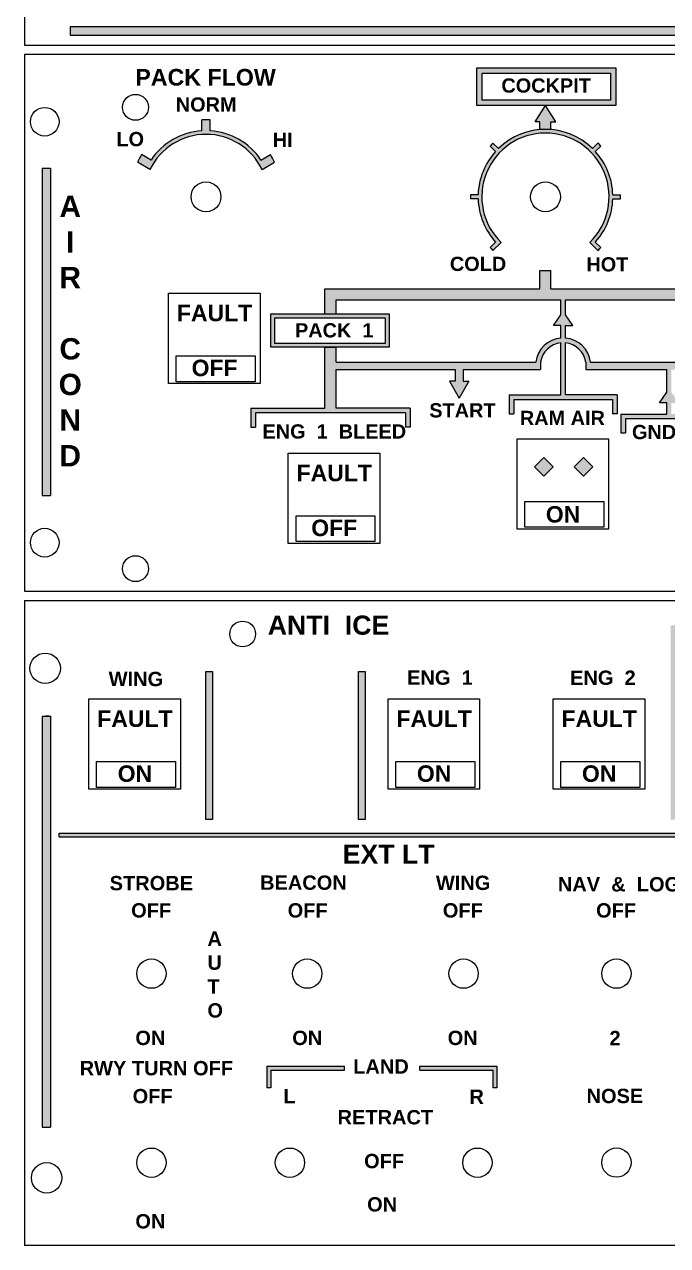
# Model space of a CAD drawing. Header units: millimetres. Extents: x -710 to 7903, y -55 to 3601.
# Drawn here: x 2364 to 2500.8, y 1351.8 to 1611.2 of the extents above; entities that cross this region are included whole.
import ezdxf

# ---------------------------------------------------------------- set-up
doc = ezdxf.new("R2010")
doc.units = ezdxf.units.MM
doc.styles.get("Standard").update_dxf_attribs({"font": 'sanss___.ttf'})

msp = doc.modelspace()

# ---------------------------------------------------------------- hatches: boundary and pattern name
for color, points in [(1, [(2678.401968460181, 1608.994911008851), (2678.40196846018, 1610.707891106145), (2373.794001208791, 1610.707891106145), (2373.794001208793, 1608.994911008851)]), (3, [(2474.848823712858, 1594.015791909177), (2474.840815417625, 1594.015791909177), (2472.619168567975, 1590.54644899995), (2473.676183168353, 1590.54644899995), (2473.676183168353, 1588.90327607696, -0.0408543410998294), (2476.013455962129, 1588.903276076959), (2476.013455962128, 1590.546448999949), (2477.070470562506, 1590.54644899995)])]:
    msp.add_hatch(color=color).paths.add_polyline_path(points)
h = msp.add_hatch(color=1)
h.paths.add_polyline_path([(2460.276070907271, 1602.057614125088), (2489.821527617372, 1602.057614125088), (2489.821527617372, 1594.015791909177), (2460.276070907271, 1594.015791909177)])
h.paths.add_polyline_path([(2461.414753358652, 1600.918931673707), (2488.682845165991, 1600.918931673707), (2488.682845165991, 1595.154474360558), (2461.414753358652, 1595.154474360558)], flags=16)
edge = h.paths.add_edge_path()
edge.add_arc((2402.650732273096, 1574.624672859648), 16.35682266558794, 146.7839693837995, 153.2160306161991)
edge.add_line((2388.048801490224, 1581.995511694251), (2390.731561883326, 1580.446619259122))
edge.add_arc((2402.650732273096, 1574.624672859648), 13.26505494367493, 26.033303415580974, 153.9666965844172, ccw=False)
edge.add_line((2414.569902662865, 1580.446619259122), (2417.252663055968, 1581.995511694251))
edge.add_arc((2402.650732273096, 1574.624672859648), 16.35682266558794, 26.78396938380089, 33.21603061620046)
edge.add_line((2416.335031342499, 1583.584896444617), (2414.340166126591, 1582.433160475215))
edge.add_arc((2402.650732273096, 1574.624672859648), 14.05757243117356, 33.74273970749222, 86.25726029251281)
edge.add_line((2403.568363986564, 1588.652263340416), (2403.568363986564, 1590.95573527922))
edge.add_arc((2402.650732273096, 1574.624672859649), 16.35682266558794, 86.78396938380338, 93.21603061620293)
edge.add_line((2401.733100559626, 1590.95573527922), (2401.733100559626, 1588.652263340416))
edge.add_arc((2402.650732273096, 1574.624672859648), 14.05757243117356, 93.7427397074947, 146.2572602925078)
edge.add_line((2390.961298419601, 1582.433160475215), (2388.966433203693, 1583.584896444617))
h = msp.add_hatch(color=1)
h.paths.add_polyline_path([(2587.447067015283, 1564.914394578548), (2589.191364429568, 1563.229946145649, 0.01366994145240683), (2589.797381543831, 1563.857495238143), (2588.62345342735, 1564.991144442659, 0.1786244482589724), (2592.339416143695, 1574.188474909668), (2593.971368269696, 1574.188474909668, 0.01366994145241809), (2593.971368269696, 1575.060870809629), (2592.339416143694, 1575.060870809629, 0.1786244482589817), (2588.62345342735, 1584.258201276639), (2589.79738154383, 1585.391850481154, 0.01366994145242201), (2589.191364429566, 1586.019399573648), (2588.017436313087, 1584.885750369133, 0.4066194555028602), (2568.02198590957, 1584.885750369133), (2566.84805779309, 1586.019399573648, 0.01366994145242967), (2566.242040678827, 1585.391850481153), (2567.415968795308, 1584.258201276639, 0.1786244482589866), (2563.700006078962, 1575.060870809629), (2562.068053952961, 1575.060870809629, 0.0136699414524182), (2562.068053952961, 1574.188474909668), (2563.700006078962, 1574.188474909668, 0.1786244482589722), (2567.415968795307, 1564.991144442659), (2566.242040678826, 1563.857495238144, 0.0136699414524172), (2566.848057793089, 1563.229946145649), (2568.592355207374, 1564.914394578549, -2.46560203281836)])
h.paths.add_polyline_path([(2490.796476723608, 1575.060870809629), (2489.164524597607, 1575.060870809629, 0.1786244482589882), (2485.448561881262, 1584.258201276639), (2486.622489997741, 1585.391850481153, 0.01366994145241979), (2486.016472883479, 1586.019399573648), (2484.842544767, 1584.885750369133, 0.4066194555028602), (2464.847094363482, 1584.885750369133), (2463.673166247003, 1586.019399573647, 0.01366994145242233), (2463.06714913274, 1585.391850481152), (2464.241077249219, 1584.258201276639, 0.1786244482589881), (2460.525114532875, 1575.060870809629), (2458.893162406874, 1575.060870809629, 0.0136699414524182), (2458.893162406874, 1574.188474909668), (2460.525114532875, 1574.188474909668, 0.1786244482589722), (2464.241077249219, 1564.991144442659), (2463.067149132739, 1563.857495238144, 0.0136699414524073), (2463.673166247001, 1563.22994614565), (2465.417463661286, 1564.914394578549, -2.46560203281836), (2484.272175469196, 1564.914394578549), (2486.01647288348, 1563.22994614565, 0.01366994145241161), (2486.622489997743, 1563.857495238143), (2485.448561881262, 1564.991144442659, 0.1786244482589789), (2489.164524597608, 1574.188474909668), (2490.796476723608, 1574.188474909668, 0.01366994145241809)])
h.paths.add_polyline_path([(2576.39692933003, 1522.937562565607), (2576.39692933003, 1525.241034504411, 0.02807253241005069), (2574.561665903091, 1525.241034504411), (2574.561665903091, 1522.937562565607, 0.2332341007455402), (2563.789863763066, 1516.718459700406), (2561.794998547158, 1517.870195669807, 0.02807253241006165), (2560.877366833688, 1516.280810919442), (2563.560127226791, 1514.731918484313, -0.6244653193807282), (2587.39846800633, 1514.731918484312), (2590.081228399434, 1516.280810919442, 0.02807253241006167), (2589.163596685964, 1517.870195669807), (2587.168731470056, 1516.718459700406, 0.2332341007455371)])
h.paths.add_polyline_path([(2502.675420456557, 1483.556807130338), (2501.45538620696, 1483.556807130338), (2501.45538620696, 1442.283860294841), (2502.675420456557, 1442.283860294841)])
h.paths.add_polyline_path([(2551.145809807273, 1483.551630718095), (2549.925775557675, 1483.551630718094), (2549.925775557675, 1442.278683882597), (2551.145809807273, 1442.278683882597)])
h.paths.add_polyline_path([(2436.516813465238, 1473.730906119807), (2435.11715297752, 1473.730906119807), (2435.11715297752, 1442.302795323063), (2436.516813465238, 1442.302795323063)])
h.paths.add_polyline_path([(2404.043578763004, 1473.730906119807), (2402.643918275286, 1473.730906119806), (2402.643918275286, 1442.302795323063), (2404.043578763003, 1442.302795323063)])
h.paths.add_polyline_path([(2441.59499653982, 1549.730447976344), (2416.440827674206, 1549.730447976344), (2416.440827674206, 1542.663571479816), (2441.59499653982, 1542.663571479816)])
h.paths.add_polyline_path([(2440.77824089612, 1548.913692332644), (2440.77824089612, 1543.480327123517), (2417.257583317907, 1543.480327123517), (2417.257583317906, 1548.913692332644)], flags=16)
h.paths.add_polyline_path([(2636.254268334823, 1549.730447976344), (2611.100099469208, 1549.730447976344), (2611.100099469208, 1542.663571479817), (2636.254268334823, 1542.663571479817)])
h.paths.add_polyline_path([(2635.437512691122, 1548.913692332643), (2635.437512691122, 1543.480327123517), (2611.916855112909, 1543.480327123517), (2611.916855112908, 1548.913692332644)], flags=16)
h = msp.add_hatch(color=1)
h.paths.add_polyline_path([(2369.58909356406, 1464.292824059299), (2367.824921765562, 1464.292824059299), (2367.824921765562, 1376.942141597019), (2369.589093564059, 1376.942141597019)])
h.paths.add_polyline_path([(2369.589093564061, 1580.708006603659), (2367.824921765562, 1580.708006603659), (2367.824921765562, 1511.149291739664), (2369.589093564061, 1511.149291739664)])
h.paths.add_polyline_path([(2513.372656792613, 1435.060440174335), (2512.533180443611, 1435.060440174336), (2512.533180443613, 1356.112615557831), (2513.372656792614, 1356.112615557831)])
h.paths.add_polyline_path([(2540.08833923358, 1435.060440174336), (2539.248862884578, 1435.060440174335), (2539.248862884578, 1356.112615557831), (2540.088339233579, 1356.112615557831)])
h.paths.add_polyline_path([(2568.699609434773, 1409.209253307246), (2568.247452413966, 1409.466755226063), (2566.318401801163, 1405.505224563911), (2570.473582557832, 1408.198981516481), (2569.891579103889, 1408.530430546911, 2.103042146322652), (2549.002142110319, 1405.6875957267), (2549.939142992586, 1406.688456178508, -2.107635691648604)])
h.paths.add_polyline_path([(2681.112915392296, 1397.123511623143), (2542.07803044582, 1397.123511623142), (2542.07803044582, 1396.284035274141), (2681.112915392295, 1396.284035274141)])
h.paths.add_polyline_path([(2605.665134064003, 1386.292454553865), (2604.825657715, 1386.292454553865), (2604.825657715, 1356.112615557813), (2605.665134064003, 1356.112615557813)])
h.paths.add_polyline_path([(2685.232837538528, 1464.292824059298), (2683.468665740028, 1464.292824059298), (2683.468665740028, 1376.942141597019), (2685.232837538529, 1376.942141597019)])
h.paths.add_polyline_path([(2681.212306245927, 1439.425037947117), (2371.409213431267, 1439.425037947117), (2371.409213431267, 1438.600433456016), (2681.212306245925, 1438.600433456016)])
h = msp.add_hatch(color=3)
edge = h.paths.add_edge_path(flags=16)
edge.add_arc((2576.010426421715, 1538.742111461336), 4.823919404394449, 0, 360)
edge = h.paths.add_edge_path()
edge.add_line((2608.094759956452, 1528.698509332845), (2608.094759956452, 1525.685665778677))
edge.add_line((2608.094759956452, 1525.685665778677), (2607.085689186439, 1525.685665778677))
edge.add_line((2607.085689186439, 1525.685665778677), (2607.085689186439, 1529.707580102859))
edge.add_line((2607.085689186439, 1529.707580102859), (2622.846295461872, 1529.707580102859))
edge.add_line((2622.846295461872, 1529.707580102859), (2622.846295461873, 1537.926619811778))
edge.add_line((2622.846295461873, 1537.926619811778), (2596.783087663812, 1537.926619811778))
edge.add_line((2596.783087663812, 1537.926619811778), (2596.783087663812, 1535.437865701187))
edge.add_line((2596.783087663812, 1535.437865701187), (2597.999052118853, 1535.437865701187))
edge.add_line((2597.999052118853, 1535.437865701187), (2595.951031656035, 1531.832535320901))
edge.add_line((2595.951031656035, 1531.832535320901), (2593.903011193218, 1535.437865701187))
edge.add_line((2593.903011193218, 1535.437865701187), (2595.11897564826, 1535.437865701187))
edge.add_line((2595.11897564826, 1535.437865701187), (2595.11897564826, 1537.926619811778))
edge.add_line((2595.11897564826, 1537.926619811778), (2581.7861296468, 1537.926619811778))
edge.add_arc((2576.010426421715, 1538.742111461336), 5.832990174408516, 188.0366663458437, 351.9633336541563, ccw=False)
edge.add_line((2570.234723196631, 1537.926619811778), (2527.446740434033, 1537.926619811778))
edge.add_line((2527.446740434033, 1537.926619811778), (2527.446740434032, 1533.104893618471))
edge.add_line((2527.446740434032, 1533.10489361847), (2529.004443540691, 1530.838892628002))
edge.add_line((2529.004443540691, 1530.838892628002), (2527.446740434033, 1530.838892628002))
edge.add_line((2527.446740434032, 1530.838892628002), (2527.446740434032, 1528.467398853434))
edge.add_line((2527.446740434032, 1528.467398853434), (2540.991944361415, 1528.467398853435))
edge.add_line((2540.991944361415, 1528.467398853435), (2540.991944361415, 1524.445484529253))
edge.add_line((2540.991944361415, 1524.445484529253), (2539.982873591401, 1524.445484529253))
edge.add_line((2539.982873591401, 1524.445484529253), (2539.982873591401, 1527.458328083421))
edge.add_line((2539.982873591402, 1527.458328083421), (2513.96734999089, 1527.458328083421))
edge.add_line((2513.96734999089, 1527.458328083421), (2513.96734999089, 1524.445484529253))
edge.add_line((2513.96734999089, 1524.445484529253), (2512.958279220877, 1524.445484529253))
edge.add_line((2512.958279220877, 1524.445484529253), (2512.958279220877, 1528.467398853435))
edge.add_line((2512.958279220877, 1528.467398853435), (2526.50348314826, 1528.467398853434))
edge.add_line((2526.503483148261, 1528.467398853435), (2526.50348314826, 1530.838892628002))
edge.add_line((2526.503483148259, 1530.838892628002), (2524.9457800416, 1530.838892628002))
edge.add_line((2524.9457800416, 1530.838892628002), (2526.503483148259, 1533.10489361847))
edge.add_line((2526.50348314826, 1533.10489361847), (2526.503483148258, 1537.926619811778))
edge.add_line((2526.503483148259, 1537.926619811778), (2501.621197513958, 1537.926619811778))
edge.add_line((2501.621197513958, 1537.926619811778), (2501.621197513957, 1533.104893618471))
edge.add_line((2501.621197513957, 1533.10489361847), (2503.178900620615, 1530.838892628002))
edge.add_line((2503.178900620615, 1530.838892628002), (2501.621197513958, 1530.838892628002))
edge.add_line((2501.621197513957, 1530.838892628002), (2501.621197513957, 1528.467398853434))
edge.add_line((2501.621197513957, 1528.467398853434), (2511.44266959826, 1528.467398853435))
edge.add_line((2511.44266959826, 1528.467398853435), (2511.44266959826, 1524.445484529253))
edge.add_line((2511.44266959826, 1524.445484529253), (2510.433598828246, 1524.445484529253))
edge.add_line((2510.433598828246, 1524.445484529253), (2510.433598828246, 1527.458328083421))
edge.add_line((2510.433598828246, 1527.458328083421), (2491.865538913894, 1527.458328083421))
edge.add_line((2491.865538913894, 1527.458328083421), (2491.865538913894, 1524.445484529253))
edge.add_line((2491.865538913894, 1524.445484529253), (2490.85646814388, 1524.445484529253))
edge.add_line((2490.85646814388, 1524.445484529253), (2490.85646814388, 1528.467398853435))
edge.add_line((2490.85646814388, 1528.467398853435), (2500.677940228184, 1528.467398853434))
edge.add_line((2500.677940228184, 1528.467398853435), (2500.677940228184, 1530.838892628002))
edge.add_line((2500.677940228183, 1530.838892628002), (2499.120237121525, 1530.838892628002))
edge.add_line((2499.120237121525, 1530.838892628002), (2500.677940228183, 1533.10489361847))
edge.add_line((2500.677940228184, 1533.10489361847), (2500.677940228183, 1537.926619811778))
edge.add_line((2500.677940228184, 1537.926619811778), (2483.43545168225, 1537.926619811778))
edge.add_line((2483.43545168225, 1537.926619811778), (2483.43545168225, 1539.467259556047))
edge.add_arc((2478.611743779545, 1538.742111461336), 4.877909151458095, 8.549257257001736, 84.45159592571183)
edge.add_line((2479.083372422431, 1543.597166982448), (2479.083372422432, 1532.561427649007))
edge.add_line((2479.083372422431, 1532.561427649007), (2490.128012777754, 1532.561427649007))
edge.add_line((2490.128012777754, 1532.561427649007), (2490.128012777754, 1528.539513324825))
edge.add_line((2490.128012777754, 1528.539513324825), (2489.11894200774, 1528.539513324826))
edge.add_line((2489.11894200774, 1528.539513324825), (2489.11894200774, 1531.552356878993))
edge.add_line((2489.11894200774, 1531.552356878994), (2468.104545551349, 1531.552356878993))
edge.add_line((2468.104545551349, 1531.552356878993), (2468.104545551349, 1528.539513324825))
edge.add_line((2468.104545551349, 1528.539513324826), (2467.095474781335, 1528.539513324825))
edge.add_line((2467.095474781335, 1528.539513324825), (2467.095474781335, 1532.561427649007))
edge.add_line((2467.095474781335, 1532.561427649007), (2478.140115136658, 1532.561427649007))
edge.add_line((2478.140115136657, 1532.561427649007), (2478.140115136657, 1543.597166982448))
edge.add_arc((2478.611743779545, 1538.742111461336), 4.877909151458095, 95.54840407429919, 171.4507427429983)
edge.add_line((2473.78803587684, 1539.467259556047), (2473.78803587684, 1537.926619811778))
edge.add_line((2473.78803587684, 1537.926619811777), (2457.317256117544, 1537.926619811778))
edge.add_line((2457.317256117544, 1537.926619811778), (2457.317256117544, 1535.437865701188))
edge.add_line((2457.317256117544, 1535.437865701188), (2458.533220572585, 1535.437865701188))
edge.add_line((2458.533220572585, 1535.437865701188), (2456.485200109768, 1531.832535320901))
edge.add_line((2456.485200109768, 1531.832535320901), (2454.43717964695, 1535.437865701188))
edge.add_line((2454.43717964695, 1535.437865701188), (2455.653144101992, 1535.437865701188))
edge.add_line((2455.653144101992, 1535.437865701188), (2455.653144101992, 1537.926619811778))
edge.add_line((2455.653144101992, 1537.926619811778), (2430.318882333851, 1537.926619811778))
edge.add_line((2430.318882333851, 1537.926619811778), (2430.318882333851, 1529.699198024276))
edge.add_line((2430.318882333852, 1529.699198024276), (2446.079488609285, 1529.699198024276))
edge.add_line((2446.079488609285, 1529.699198024276), (2446.079488609285, 1525.677283700094))
edge.add_line((2446.079488609285, 1525.677283700094), (2445.070417839272, 1525.677283700094))
edge.add_line((2445.070417839272, 1525.677283700094), (2445.070417839272, 1528.690127254262))
edge.add_line((2445.070417839272, 1528.690127254262), (2413.198632186531, 1528.690127254262))
edge.add_line((2413.198632186531, 1528.690127254262), (2413.198632186531, 1525.677283700094))
edge.add_line((2413.198632186531, 1525.677283700094), (2412.189561416517, 1525.677283700094))
edge.add_line((2412.189561416517, 1525.677283700094), (2412.189561416517, 1529.699198024276))
edge.add_line((2412.189561416517, 1529.699198024276), (2427.95016769195, 1529.699198024276))
edge.add_line((2427.95016769195, 1529.699198024276), (2427.95016769195, 1542.656228829856))
edge.add_line((2427.95016769195, 1542.656228829856), (2430.318882333851, 1542.656228829856))
edge.add_line((2430.318882333851, 1542.656228829856), (2430.318882333851, 1539.467259556047))
edge.add_line((2430.318882333851, 1539.467259556047), (2472.769595815264, 1539.467259556047))
edge.add_arc((2478.611743779545, 1538.742111461336), 5.886979921472236, 94.59511002617182, 172.9244337767171, ccw=False)
edge.add_line((2478.140115136657, 1544.610168978012), (2478.140115136658, 1547.245649758545))
edge.add_line((2478.140115136657, 1547.245649758545), (2476.582412029999, 1547.245649758545))
edge.add_line((2476.582412029999, 1547.245649758545), (2478.140115136657, 1549.511650749012))
edge.add_line((2478.140115136658, 1549.511650749013), (2478.140115136657, 1552.710979461373))
edge.add_line((2478.140115136657, 1552.710979461373), (2430.318882333851, 1552.710979461373))
edge.add_line((2430.318882333851, 1552.710979461373), (2430.318882333851, 1549.770562399357))
edge.add_line((2430.318882333852, 1549.770562399357), (2427.95016769195, 1549.770562399358))
edge.add_line((2427.95016769195, 1549.770562399357), (2427.95016769195, 1555.079694103276))
edge.add_line((2427.950167691949, 1555.079694103276), (2473.676183168353, 1555.079694103275))
edge.add_line((2473.676183168353, 1555.079694103275), (2473.676183168353, 1558.976726179915))
edge.add_line((2473.676183168353, 1558.976726179915), (2476.013455962146, 1558.976726179916))
edge.add_line((2476.013455962146, 1558.976726179916), (2476.013455962147, 1555.079694103275))
edge.add_line((2476.013455962148, 1555.079694103276), (2525.286816224076, 1555.079694103276))
edge.add_line((2525.286816224076, 1555.079694103275), (2525.286816224076, 1558.976726179915))
edge.add_line((2525.286816224076, 1558.976726179915), (2527.624089017868, 1558.976726179916))
edge.add_line((2527.624089017868, 1558.976726179916), (2527.62408901787, 1555.079694103275))
edge.add_line((2527.624089017871, 1555.079694103276), (2576.851074714441, 1555.079694103276))
edge.add_line((2576.851074714441, 1555.079694103276), (2576.851074714441, 1558.976726179915))
edge.add_line((2576.851074714441, 1558.976726179915), (2579.188347508233, 1558.976726179916))
edge.add_line((2579.188347508233, 1558.976726179916), (2579.188347508233, 1555.079694103276))
edge.add_line((2579.188347508233, 1555.079694103276), (2625.215010103773, 1555.079694103275))
edge.add_line((2625.215010103773, 1555.079694103275), (2625.215010103773, 1549.762769304979))
edge.add_line((2625.215010103773, 1549.762769304979), (2622.846295461871, 1549.762769304979))
edge.add_line((2622.846295461872, 1549.762769304978), (2622.846295461872, 1552.710979461373))
edge.add_line((2622.846295461872, 1552.710979461373), (2479.083372422431, 1552.710979461373))
edge.add_line((2479.083372422432, 1552.710979461373), (2479.083372422431, 1549.511650749013))
edge.add_line((2479.083372422431, 1549.511650749012), (2480.64107552909, 1547.245649758545))
edge.add_line((2480.64107552909, 1547.245649758545), (2479.083372422432, 1547.245649758545))
edge.add_line((2479.083372422431, 1547.245649758545), (2479.083372422431, 1544.610168978012))
edge.add_arc((2478.611743779545, 1538.742111461336), 5.886979921472236, 7.0755662232829195, 85.40488997381931, ccw=False)
edge.add_line((2484.453891743826, 1539.467259556047), (2570.222686395117, 1539.467259556047))
edge.add_arc((2576.010426421715, 1538.742111461336), 5.832990174408516, 7.141396836886599, 172.8586031631134, ccw=False)
edge.add_line((2581.798166448313, 1539.467259556047), (2622.846295461872, 1539.467259556047))
edge.add_line((2622.846295461872, 1539.467259556047), (2622.84629546187, 1542.648789967039))
edge.add_line((2622.846295461871, 1542.64878996704), (2625.215010103773, 1542.64878996704))
edge.add_line((2625.215010103773, 1542.64878996704), (2625.215010103773, 1529.707580102859))
edge.add_line((2625.215010103772, 1529.707580102859), (2640.975616379205, 1529.707580102859))
edge.add_line((2640.975616379205, 1529.707580102859), (2640.975616379205, 1525.685665778677))
edge.add_line((2640.975616379205, 1525.685665778677), (2639.966545609192, 1525.685665778677))
edge.add_line((2639.966545609192, 1525.685665778677), (2639.966545609192, 1528.698509332845))
edge.add_line((2639.966545609193, 1528.698509332845), (2608.094759956452, 1528.698509332845))
edge = h.paths.add_edge_path(flags=17)
edge.add_line((2478.140115136657, 1538.742111461336), (2478.140115136657, 1543.597166982448))
h = msp.add_hatch(color=3)
edge = h.paths.add_edge_path(flags=16)
edge.add_arc((2576.010426421715, 1538.742111461336), 4.823919404394449, 0, 360)
edge = h.paths.add_edge_path()
edge.add_line((2427.95016769195, 1542.656228829856), (2430.318882333851, 1542.656228829856))
edge.add_line((2430.318882333851, 1542.656228829856), (2430.318882333851, 1539.467259556047))
edge.add_line((2430.318882333851, 1539.467259556047), (2472.769595815264, 1539.467259556047))
edge.add_arc((2478.611743779545, 1538.742111461336), 5.886979921472236, 94.59511002617182, 172.9244337767171, ccw=False)
edge.add_line((2478.140115136657, 1544.610168978012), (2478.140115136658, 1547.245649758545))
edge.add_line((2478.140115136657, 1547.245649758545), (2476.582412029999, 1547.245649758545))
edge.add_line((2476.582412029999, 1547.245649758545), (2478.140115136657, 1549.511650749012))
edge.add_line((2478.140115136658, 1549.511650749013), (2478.140115136657, 1552.710979461373))
edge.add_line((2478.140115136657, 1552.710979461373), (2430.318882333851, 1552.710979461373))
edge.add_line((2430.318882333851, 1552.710979461373), (2430.318882333851, 1549.770562399357))
edge.add_line((2430.318882333852, 1549.770562399357), (2427.95016769195, 1549.770562399358))
edge.add_line((2427.95016769195, 1549.770562399357), (2427.95016769195, 1555.079694103276))
edge.add_line((2427.950167691949, 1555.079694103276), (2473.676183168353, 1555.079694103275))
edge.add_line((2473.676183168353, 1555.079694103275), (2473.676183168353, 1558.976726179915))
edge.add_line((2473.676183168353, 1558.976726179915), (2476.013455962146, 1558.976726179916))
edge.add_line((2476.013455962146, 1558.976726179916), (2476.013455962147, 1555.079694103275))
edge.add_line((2476.013455962148, 1555.079694103276), (2525.286816224076, 1555.079694103276))
edge.add_line((2525.286816224076, 1555.079694103275), (2525.286816224076, 1558.976726179915))
edge.add_line((2525.286816224076, 1558.976726179915), (2527.624089017868, 1558.976726179916))
edge.add_line((2527.624089017868, 1558.976726179916), (2527.62408901787, 1555.079694103275))
edge.add_line((2527.624089017871, 1555.079694103276), (2576.851074714441, 1555.079694103276))
edge.add_line((2576.851074714441, 1555.079694103276), (2576.851074714441, 1558.976726179915))
edge.add_line((2576.851074714441, 1558.976726179915), (2579.188347508233, 1558.976726179916))
edge.add_line((2579.188347508233, 1558.976726179916), (2579.188347508233, 1555.079694103276))
edge.add_line((2579.188347508233, 1555.079694103276), (2625.215010103773, 1555.079694103275))
edge.add_line((2625.215010103773, 1555.079694103275), (2625.215010103773, 1549.762769304979))
edge.add_line((2625.215010103773, 1549.762769304979), (2622.846295461871, 1549.762769304979))
edge.add_line((2622.846295461872, 1549.762769304978), (2622.846295461872, 1552.710979461373))
edge.add_line((2622.846295461872, 1552.710979461373), (2479.083372422431, 1552.710979461373))
edge.add_line((2479.083372422432, 1552.710979461373), (2479.083372422431, 1549.511650749013))
edge.add_line((2479.083372422431, 1549.511650749012), (2480.64107552909, 1547.245649758545))
edge.add_line((2480.64107552909, 1547.245649758545), (2479.083372422432, 1547.245649758545))
edge.add_line((2479.083372422431, 1547.245649758545), (2479.083372422431, 1544.610168978012))
edge.add_arc((2478.611743779545, 1538.742111461336), 5.886979921472236, 7.0755662232829195, 85.40488997381931, ccw=False)
edge.add_line((2484.453891743826, 1539.467259556047), (2570.222686395117, 1539.467259556047))
edge.add_arc((2576.010426421715, 1538.742111461336), 5.832990174408516, 7.141396836886599, 172.8586031631134, ccw=False)
edge.add_line((2581.798166448313, 1539.467259556047), (2622.846295461872, 1539.467259556047))
edge.add_line((2622.846295461872, 1539.467259556047), (2622.84629546187, 1542.648789967039))
edge.add_line((2622.846295461871, 1542.64878996704), (2625.215010103773, 1542.64878996704))
edge.add_line((2625.215010103773, 1542.64878996704), (2625.215010103773, 1529.707580102859))
edge.add_line((2625.215010103772, 1529.707580102859), (2640.975616379205, 1529.707580102859))
edge.add_line((2640.975616379205, 1529.707580102859), (2640.975616379205, 1525.685665778677))
edge.add_line((2640.975616379205, 1525.685665778677), (2639.966545609192, 1525.685665778677))
edge.add_line((2639.966545609192, 1525.685665778677), (2639.966545609192, 1528.698509332845))
edge.add_line((2639.966545609193, 1528.698509332845), (2608.094759956452, 1528.698509332845))
edge.add_line((2608.094759956452, 1528.698509332845), (2608.094759956452, 1525.685665778677))
edge.add_line((2608.094759956452, 1525.685665778677), (2607.085689186439, 1525.685665778677))
edge.add_line((2607.085689186439, 1525.685665778677), (2607.085689186439, 1529.707580102859))
edge.add_line((2607.085689186439, 1529.707580102859), (2622.846295461872, 1529.707580102859))
edge.add_line((2622.846295461872, 1529.707580102859), (2622.846295461873, 1537.926619811778))
edge.add_line((2622.846295461873, 1537.926619811778), (2596.783087663812, 1537.926619811778))
edge.add_line((2596.783087663812, 1537.926619811778), (2596.783087663812, 1535.437865701187))
edge.add_line((2596.783087663812, 1535.437865701187), (2597.999052118853, 1535.437865701187))
edge.add_line((2597.999052118853, 1535.437865701187), (2595.951031656035, 1531.832535320901))
edge.add_line((2595.951031656035, 1531.832535320901), (2593.903011193218, 1535.437865701187))
edge.add_line((2593.903011193218, 1535.437865701187), (2595.11897564826, 1535.437865701187))
edge.add_line((2595.11897564826, 1535.437865701187), (2595.11897564826, 1537.926619811778))
edge.add_line((2595.11897564826, 1537.926619811778), (2581.7861296468, 1537.926619811778))
edge.add_arc((2576.010426421715, 1538.742111461336), 5.832990174408516, 188.0366663458437, 351.9633336541563, ccw=False)
edge.add_line((2570.234723196631, 1537.926619811778), (2527.446740434033, 1537.926619811778))
edge.add_line((2527.446740434033, 1537.926619811778), (2527.446740434032, 1533.104893618471))
edge.add_line((2527.446740434032, 1533.10489361847), (2529.004443540691, 1530.838892628002))
edge.add_line((2529.004443540691, 1530.838892628002), (2527.446740434033, 1530.838892628002))
edge.add_line((2527.446740434032, 1530.838892628002), (2527.446740434032, 1528.467398853434))
edge.add_line((2527.446740434032, 1528.467398853434), (2540.991944361415, 1528.467398853435))
edge.add_line((2540.991944361415, 1528.467398853435), (2540.991944361415, 1524.445484529253))
edge.add_line((2540.991944361415, 1524.445484529253), (2539.982873591401, 1524.445484529253))
edge.add_line((2539.982873591401, 1524.445484529253), (2539.982873591401, 1527.458328083421))
edge.add_line((2539.982873591402, 1527.458328083421), (2513.96734999089, 1527.458328083421))
edge.add_line((2513.96734999089, 1527.458328083421), (2513.96734999089, 1524.445484529253))
edge.add_line((2513.96734999089, 1524.445484529253), (2512.958279220877, 1524.445484529253))
edge.add_line((2512.958279220877, 1524.445484529253), (2512.958279220877, 1528.467398853435))
edge.add_line((2512.958279220877, 1528.467398853435), (2526.50348314826, 1528.467398853434))
edge.add_line((2526.503483148261, 1528.467398853435), (2526.50348314826, 1530.838892628002))
edge.add_line((2526.503483148259, 1530.838892628002), (2524.9457800416, 1530.838892628002))
edge.add_line((2524.9457800416, 1530.838892628002), (2526.503483148259, 1533.10489361847))
edge.add_line((2526.50348314826, 1533.10489361847), (2526.503483148258, 1537.926619811778))
edge.add_line((2526.503483148259, 1537.926619811778), (2501.621197513958, 1537.926619811778))
edge.add_line((2501.621197513958, 1537.926619811778), (2501.621197513957, 1533.104893618471))
edge.add_line((2501.621197513957, 1533.10489361847), (2503.178900620615, 1530.838892628002))
edge.add_line((2503.178900620615, 1530.838892628002), (2501.621197513958, 1530.838892628002))
edge.add_line((2501.621197513957, 1530.838892628002), (2501.621197513957, 1528.467398853434))
edge.add_line((2501.621197513957, 1528.467398853434), (2511.44266959826, 1528.467398853435))
edge.add_line((2511.44266959826, 1528.467398853435), (2511.44266959826, 1524.445484529253))
edge.add_line((2511.44266959826, 1524.445484529253), (2510.433598828246, 1524.445484529253))
edge.add_line((2510.433598828246, 1524.445484529253), (2510.433598828246, 1527.458328083421))
edge.add_line((2510.433598828246, 1527.458328083421), (2491.865538913894, 1527.458328083421))
edge.add_line((2491.865538913894, 1527.458328083421), (2491.865538913894, 1524.445484529253))
edge.add_line((2491.865538913894, 1524.445484529253), (2490.85646814388, 1524.445484529253))
edge.add_line((2490.85646814388, 1524.445484529253), (2490.85646814388, 1528.467398853435))
edge.add_line((2490.85646814388, 1528.467398853435), (2500.677940228184, 1528.467398853434))
edge.add_line((2500.677940228184, 1528.467398853435), (2500.677940228184, 1530.838892628002))
edge.add_line((2500.677940228183, 1530.838892628002), (2499.120237121525, 1530.838892628002))
edge.add_line((2499.120237121525, 1530.838892628002), (2500.677940228183, 1533.10489361847))
edge.add_line((2500.677940228184, 1533.10489361847), (2500.677940228183, 1537.926619811778))
edge.add_line((2500.677940228184, 1537.926619811778), (2483.43545168225, 1537.926619811778))
edge.add_line((2483.43545168225, 1537.926619811778), (2483.43545168225, 1539.467259556047))
edge.add_arc((2478.611743779545, 1538.742111461336), 4.877909151458095, 8.549257257001736, 84.45159592571183)
edge.add_line((2479.083372422431, 1543.597166982448), (2479.083372422432, 1532.561427649007))
edge.add_line((2479.083372422431, 1532.561427649007), (2490.128012777754, 1532.561427649007))
edge.add_line((2490.128012777754, 1532.561427649007), (2490.128012777754, 1528.539513324825))
edge.add_line((2490.128012777754, 1528.539513324825), (2489.11894200774, 1528.539513324826))
edge.add_line((2489.11894200774, 1528.539513324825), (2489.11894200774, 1531.552356878993))
edge.add_line((2489.11894200774, 1531.552356878994), (2468.104545551349, 1531.552356878993))
edge.add_line((2468.104545551349, 1531.552356878993), (2468.104545551349, 1528.539513324825))
edge.add_line((2468.104545551349, 1528.539513324826), (2467.095474781335, 1528.539513324825))
edge.add_line((2467.095474781335, 1528.539513324825), (2467.095474781335, 1532.561427649007))
edge.add_line((2467.095474781335, 1532.561427649007), (2478.140115136658, 1532.561427649007))
edge.add_line((2478.140115136657, 1532.561427649007), (2478.140115136657, 1543.597166982448))
edge.add_arc((2478.611743779545, 1538.742111461336), 4.877909151458095, 95.54840407429919, 171.4507427429983)
edge.add_line((2473.78803587684, 1539.467259556047), (2473.78803587684, 1537.926619811778))
edge.add_line((2473.78803587684, 1537.926619811777), (2457.317256117544, 1537.926619811778))
edge.add_line((2457.317256117544, 1537.926619811778), (2457.317256117544, 1535.437865701188))
edge.add_line((2457.317256117544, 1535.437865701188), (2458.533220572585, 1535.437865701188))
edge.add_line((2458.533220572585, 1535.437865701188), (2456.485200109768, 1531.832535320901))
edge.add_line((2456.485200109768, 1531.832535320901), (2454.43717964695, 1535.437865701188))
edge.add_line((2454.43717964695, 1535.437865701188), (2455.653144101992, 1535.437865701188))
edge.add_line((2455.653144101992, 1535.437865701188), (2455.653144101992, 1537.926619811778))
edge.add_line((2455.653144101992, 1537.926619811778), (2430.318882333851, 1537.926619811778))
edge.add_line((2430.318882333851, 1537.926619811778), (2430.318882333851, 1529.699198024276))
edge.add_line((2430.318882333852, 1529.699198024276), (2446.079488609285, 1529.699198024276))
edge.add_line((2446.079488609285, 1529.699198024276), (2446.079488609285, 1525.677283700094))
edge.add_line((2446.079488609285, 1525.677283700094), (2445.070417839272, 1525.677283700094))
edge.add_line((2445.070417839272, 1525.677283700094), (2445.070417839272, 1528.690127254262))
edge.add_line((2445.070417839272, 1528.690127254262), (2413.198632186531, 1528.690127254262))
edge.add_line((2413.198632186531, 1528.690127254262), (2413.198632186531, 1525.677283700094))
edge.add_line((2413.198632186531, 1525.677283700094), (2412.189561416517, 1525.677283700094))
edge.add_line((2412.189561416517, 1525.677283700094), (2412.189561416517, 1529.699198024276))
edge.add_line((2412.189561416517, 1529.699198024276), (2427.95016769195, 1529.699198024276))
edge.add_line((2427.95016769195, 1529.699198024276), (2427.95016769195, 1542.656228829856))
edge = h.paths.add_edge_path(flags=17)
edge.add_line((2478.140115136657, 1538.742111461336), (2478.140115136657, 1543.597166982448))
h = msp.add_hatch(color=1)
h.paths.add_polyline_path([(2474.476890050138, 1519.24809542265), (2472.481529439316, 1517.252734811828), (2474.476890050136, 1515.257374201007), (2476.472250660957, 1517.252734811829)])
h.paths.add_polyline_path([(2482.957261759931, 1515.257374201007), (2484.952622370752, 1517.252734811828), (2482.957261759931, 1519.24809542265), (2480.96190114911, 1517.252734811828)])
h = msp.add_hatch(color=1)
h.paths.add_polyline_path([(2432.090832059952, 1389.876386577603), (2415.580336836523, 1389.876386577603), (2415.580336836524, 1385.287480490491), (2416.419813185526, 1385.287480490491), (2416.419813185525, 1389.036910228602), (2432.090832059952, 1389.036910228602)])
h.paths.add_polyline_path([(2464.517105735983, 1389.876386577603), (2448.113636181365, 1389.876386577603), (2448.113636181365, 1389.036910228602), (2463.677629386981, 1389.036910228602), (2463.677629386981, 1385.287480490491), (2464.517105735983, 1385.287480490491)])

# ---------------------------------------------------------------- linework, layer by layer
at = {"color": 5}
for p, q in [((2364.028900705679, 1708.822799880535), (2364.02890070568, 1606.822799880536)), ((2364.028900705679, 1606.822799880535), (2689.028882263183, 1606.822799880535)), ((2364.028877040907, 1604.822799880535), (2364.028877040907, 1490.822799880536)), ((2689.028882263183, 1604.822799880535), (2364.028877040907, 1604.822799880536)), ((2364.028877040907, 1490.822799880536), (2689.028882263183, 1490.822799880535)), ((2364.028897205673, 1488.822799880535), (2689.028882263183, 1488.822799880535)), ((2364.028897205673, 1488.822799880535), (2364.028897205673, 1351.7876555062)), ((2689.028882263186, 1351.7876555062), (2364.028897205673, 1351.7876555062))]:
    msp.add_line(p, q, dxfattribs=at)
at = {"color": 1}
for p, q in [((2472.619168567975, 1590.54644899995), (2474.844819565241, 1594.022044820679)), ((2477.070470562506, 1590.54644899995), (2474.844819565241, 1594.022044820679)), ((2401.733100559626, 1588.652263340416), (2401.733100559626, 1590.95573527922)), ((2403.568363986564, 1588.652263340416), (2403.568363986564, 1590.95573527922)), ((2473.676183168353, 1590.54644899995), (2472.619168567975, 1590.54644899995)), ((2473.676183168353, 1588.90327607696), (2473.676183168353, 1590.54644899995)), ((2476.013455962128, 1590.54644899995), (2477.070470562506, 1590.54644899995)), ((2476.013455962129, 1588.90327607696), (2476.013455962128, 1590.54644899995)), ((2464.241077249219, 1584.258201276639), (2463.067149132738, 1585.391850481154)), ((2464.847094363482, 1584.885750369133), (2463.673166247002, 1586.019399573649)), ((2484.842544767, 1584.885750369133), (2486.01647288348, 1586.019399573649)), ((2485.448561881262, 1584.258201276639), (2486.622489997742, 1585.391850481154)), ((2390.961298419601, 1582.433160475215), (2388.966433203693, 1583.584896444617)), ((2414.340166126591, 1582.433160475215), (2416.335031342499, 1583.584896444617)), ((2367.824921765562, 1580.708006603659), (2369.589093564061, 1580.708006603659)), ((2367.824921765562, 1580.708006603659), (2367.824921765562, 1511.149291739664)), ((2369.589093564061, 1580.708006603659), (2369.58909356406, 1511.149291739664)), ((2390.731561883326, 1580.446619259122), (2388.048801490224, 1581.995511694251)), ((2414.569902662865, 1580.446619259122), (2417.252663055968, 1581.995511694251)), ((2460.525114532875, 1575.060870809629), (2458.893162406873, 1575.060870809629)), ((2489.164524597607, 1575.060870809629), (2490.796476723608, 1575.060870809629)), ((2460.525114532875, 1574.188474909668), (2458.893162406873, 1574.188474909668)), ((2489.164524597607, 1574.188474909668), (2490.796476723608, 1574.188474909668)), ((2464.241077249219, 1564.991144442659), (2463.067149132738, 1563.857495238144)), ((2465.417463661286, 1564.914394578548), (2463.673166247001, 1563.229946145649)), ((2484.272175469196, 1564.914394578549), (2486.016472883481, 1563.229946145649)), ((2485.448561881262, 1564.991144442659), (2486.622489997742, 1563.857495238144)), ((2473.676183168353, 1555.079694103275), (2473.676183168353, 1558.976726179915)), ((2473.676183168353, 1558.976726179915), (2476.013455962146, 1558.976726179916)), ((2476.013455962147, 1555.079694103275), (2476.013455962146, 1558.976726179916)), ((2427.95016769195, 1549.770562399357), (2427.95016769195, 1555.079694103276)), ((2430.318882333851, 1549.770562399357), (2430.318882333851, 1552.710979461373)), ((2478.140115136658, 1549.511650749013), (2478.140115136657, 1552.710979461373)), ((2479.083372422431, 1549.511650749013), (2479.083372422432, 1552.710979461373)), ((2479.083372422431, 1552.710979461373), (2622.846295461872, 1552.710979461373)), ((2427.95016769195, 1549.770562399358), (2430.318882333852, 1549.770562399357)), ((2427.95016769195, 1529.699198024276), (2427.95016769195, 1542.656228829856)), ((2427.95016769195, 1542.656228829856), (2430.318882333851, 1542.656228829856)), ((2430.318882333851, 1539.467259556047), (2430.318882333851, 1542.656228829856)), ((2478.140115136657, 1532.561427649007), (2478.140115136657, 1543.597166982448)), ((2479.083372422432, 1532.561427649007), (2479.083372422431, 1543.597166982448)), ((2430.318882333851, 1539.467259556047), (2472.769595815264, 1539.467259556047)), ((2484.453891743826, 1539.467259556047), (2570.222686395117, 1539.467259556047)), ((2430.318882333851, 1529.699198024276), (2430.318882333851, 1537.926619811778)), ((2430.318882333851, 1537.926619811778), (2455.653144101992, 1537.926619811778)), ((2455.653144101992, 1537.926619811778), (2455.653144101992, 1535.437865701188)), ((2457.317256117544, 1537.926619811778), (2457.317256117544, 1535.437865701188)), ((2457.317256117544, 1537.926619811778), (2473.78803587684, 1537.926619811777)), ((2483.43545168225, 1537.926619811778), (2500.677940228184, 1537.926619811778)), ((2500.677940228184, 1533.10489361847), (2500.677940228183, 1537.926619811778)), ((2467.095474781335, 1532.561427649007), (2478.140115136658, 1532.561427649007)), ((2467.095474781335, 1532.561427649007), (2467.095474781335, 1528.539513324825)), ((2468.104545551349, 1531.552356878993), (2468.104545551349, 1528.539513324825)), ((2468.104545551349, 1531.552356878993), (2489.11894200774, 1531.552356878994)), ((2490.128012777754, 1532.561427649007), (2479.083372422431, 1532.561427649007)), ((2489.11894200774, 1531.552356878993), (2489.11894200774, 1528.539513324825)), ((2490.128012777754, 1532.561427649007), (2490.128012777754, 1528.539513324825)), ((2500.677940228184, 1528.467398853435), (2500.677940228184, 1530.838892628002)), ((2412.189561416517, 1529.699198024276), (2427.95016769195, 1529.699198024276)), ((2412.189561416517, 1529.699198024276), (2412.189561416517, 1525.677283700094)), ((2413.198632186531, 1528.690127254262), (2413.198632186531, 1525.677283700094)), ((2445.070417839272, 1528.690127254262), (2413.198632186531, 1528.690127254262)), ((2446.079488609285, 1529.699198024276), (2430.318882333852, 1529.699198024276)), ((2445.070417839272, 1528.690127254262), (2445.070417839272, 1525.677283700094)), ((2446.079488609285, 1529.699198024276), (2446.079488609285, 1525.677283700094)), ((2467.095474781335, 1528.539513324825), (2468.104545551349, 1528.539513324826)), ((2490.128012777754, 1528.539513324825), (2489.11894200774, 1528.539513324826)), ((2490.85646814388, 1528.467398853435), (2500.677940228184, 1528.467398853434)), ((2490.85646814388, 1528.467398853435), (2490.85646814388, 1524.445484529253)), ((2412.189561416517, 1525.677283700094), (2413.198632186531, 1525.677283700094)), ((2446.079488609285, 1525.677283700094), (2445.070417839272, 1525.677283700094)), ((2491.865538913894, 1527.458328083421), (2491.865538913894, 1524.445484529253)), ((2510.433598828246, 1527.458328083421), (2491.865538913894, 1527.458328083421)), ((2490.85646814388, 1524.445484529253), (2491.865538913894, 1524.445484529253)), ((2474.476890050138, 1519.24809542265), (2472.481529439316, 1517.252734811829)), ((2474.476890050138, 1519.24809542265), (2476.472250660958, 1517.252734811829)), ((2482.957261759931, 1519.24809542265), (2480.96190114911, 1517.252734811829)), ((2482.957261759931, 1519.24809542265), (2484.952622370753, 1517.252734811829)), ((2472.481529439316, 1517.252734811829), (2474.476890050136, 1515.257374201007)), ((2476.472250660958, 1517.252734811829), (2474.476890050136, 1515.257374201007)), ((2480.96190114911, 1517.252734811829), (2482.957261759932, 1515.257374201007)), ((2484.952622370753, 1517.252734811829), (2482.957261759932, 1515.257374201007)), ((2367.824921765562, 1511.149291739664), (2369.58909356406, 1511.149291739664)), ((2367.824921765562, 1464.292824059299), (2369.589093564061, 1464.292824059299)), ((2367.824921765562, 1464.292824059298), (2367.824921765562, 1376.942141597019)), ((2369.328534270644, 1464.292824059298), (2368.489057921643, 1464.292824059298)), ((2369.58909356406, 1464.292824059298), (2369.58909356406, 1376.942141597019)), ((2371.409213431267, 1439.425037947117), (2681.212306245925, 1439.425037947117)), ((2371.409213431267, 1438.600433456016), (2371.409213431267, 1439.425037947117)), ((2371.409213431267, 1438.600433456016), (2681.212306245925, 1438.600433456016)), ((2415.580336836523, 1389.876386577603), (2432.090832059953, 1389.876386577603)), ((2415.580336836523, 1389.876386577603), (2415.580336836524, 1385.287480490491)), ((2416.419813185524, 1389.036910228602), (2432.090832059953, 1389.036910228602)), ((2416.419813185525, 1389.036910228602), (2416.419813185526, 1385.287480490491)), ((2432.090832059952, 1389.036910228602), (2432.090832059952, 1389.876386577603)), ((2448.113636181365, 1389.036910228602), (2448.113636181365, 1389.876386577603)), ((2448.113636181365, 1389.876386577603), (2464.517105735983, 1389.876386577603)), ((2448.113636181365, 1389.036910228602), (2463.677629386981, 1389.036910228601)), ((2463.677629386981, 1389.036910228601), (2463.677629386981, 1385.287480490491)), ((2464.517105735983, 1389.876386577603), (2464.517105735983, 1385.287480490491)), ((2416.419813185525, 1385.287480490491), (2415.580336836524, 1385.287480490491)), ((2464.517105735983, 1385.287480490491), (2463.677629386981, 1385.287480490491)), ((2367.824921765562, 1376.942141597019), (2369.58909356406, 1376.942141597019))]:
    msp.add_line(p, q, dxfattribs=at)
at = {"color": 3}
for p, q in [((2427.950167691949, 1555.079694103276), (2473.676183168353, 1555.079694103275)), ((2476.013455962148, 1555.079694103276), (2525.286816224076, 1555.079694103276)), ((2430.318882333851, 1552.710979461373), (2478.140115136657, 1552.710979461373)), ((2476.582412029999, 1547.245649758545), (2478.140115136657, 1549.511650749012)), ((2480.64107552909, 1547.245649758545), (2479.083372422431, 1549.511650749012)), ((2478.140115136657, 1547.245649758545), (2476.582412029999, 1547.245649758545)), ((2478.140115136657, 1544.610168978012), (2478.140115136658, 1547.245649758545)), ((2479.083372422432, 1547.245649758545), (2480.64107552909, 1547.245649758545)), ((2479.083372422431, 1544.610168978012), (2479.083372422431, 1547.245649758545)), ((2478.140115136657, 1538.742111461336), (2478.140115136657, 1543.597166982448)), ((2473.78803587684, 1539.467259556047), (2473.78803587684, 1537.926619811778)), ((2483.43545168225, 1539.467259556047), (2483.43545168225, 1537.926619811778)), ((2455.653144101992, 1535.437865701188), (2454.43717964695, 1535.437865701188)), ((2454.43717964695, 1535.437865701188), (2456.485200109768, 1531.832535320901)), ((2458.533220572585, 1535.437865701188), (2456.485200109768, 1531.832535320901)), ((2457.317256117544, 1535.437865701188), (2458.533220572585, 1535.437865701188)), ((2499.120237121525, 1530.838892628002), (2500.677940228183, 1533.10489361847)), ((2500.677940228183, 1530.838892628002), (2499.120237121525, 1530.838892628002))]:
    msp.add_line(p, q, dxfattribs=at)
at = {"color": 1}
for points in [[(2678.401968460181, 1610.707891106145), (2373.794001208792, 1610.707891106145), (2373.794001208792, 1608.994911008851), (2678.401968460181, 1608.994911008851)], [(2460.276070907271, 1602.057614125088), (2489.821527617372, 1602.057614125088), (2489.821527617372, 1594.015791909177), (2460.276070907271, 1594.015791909177)], [(2461.414753358652, 1600.918931673707), (2488.682845165991, 1600.918931673707), (2488.682845165991, 1595.154474360558), (2461.414753358652, 1595.154474360558)], [(2416.440827674206, 1549.730447976344), (2441.59499653982, 1549.730447976344), (2441.59499653982, 1542.663571479817), (2416.440827674206, 1542.663571479817)], [(2417.257583317906, 1548.913692332644), (2440.77824089612, 1548.913692332644), (2440.77824089612, 1543.480327123517), (2417.257583317906, 1543.480327123517)], [(2396.340034652152, 1540.835800178322), (2413.117455255684, 1540.835800178322), (2413.117455255684, 1535.340209559572), (2396.340034652152, 1535.340209559572)], [(2470.447971334526, 1509.893080070191), (2487.225391938058, 1509.893080070191), (2487.225391938058, 1504.397489451441), (2470.447971334526, 1504.397489451441)], [(2421.791345437102, 1506.849929802615), (2438.568766040634, 1506.849929802615), (2438.568766040634, 1501.354339183865), (2421.791345437102, 1501.354339183865)], [(2402.643918275286, 1473.730906119807), (2404.043578763003, 1473.730906119807), (2404.043578763003, 1442.302795323063), (2402.643918275286, 1442.302795323063)], [(2435.11715297752, 1473.730906119807), (2436.516813465238, 1473.730906119807), (2436.516813465238, 1442.302795323063), (2435.11715297752, 1442.302795323063)], [(2379.396351645468, 1454.639490011356), (2396.173772249, 1454.639490011356), (2396.173772249, 1449.143899392606), (2379.396351645468, 1449.143899392606)], [(2443.027098140798, 1454.6446664236), (2459.804518744329, 1454.6446664236), (2459.804518744329, 1449.14907580485), (2443.027098140798, 1449.14907580485)], [(2478.131056656654, 1454.6446664236), (2494.908477260186, 1454.6446664236), (2494.908477260186, 1449.14907580485), (2478.131056656654, 1449.14907580485)]]:
    msp.add_lwpolyline(points, close=True, dxfattribs=at)
at = {"color": 5}
for points in [[(2394.706538087221, 1554.152911444447), (2414.1516121879, 1554.152911444447), (2414.1516121879, 1534.931725290111), (2394.706538087221, 1534.931725290111)], [(2468.814474769595, 1523.210191336316), (2488.259548870274, 1523.210191336316), (2488.259548870274, 1503.98900518198), (2468.814474769595, 1503.98900518198)], [(2420.157848872172, 1520.167041068741), (2439.60292297285, 1520.167041068741), (2439.60292297285, 1500.945854914405), (2420.157848872172, 1500.945854914405)], [(2377.762855080537, 1467.956601277481), (2397.207929181216, 1467.956601277481), (2397.207929181216, 1448.735415123145), (2377.762855080537, 1448.735415123145)], [(2441.393601575867, 1467.961777689726), (2460.838675676545, 1467.961777689726), (2460.838675676545, 1448.74059153539), (2441.393601575867, 1448.74059153539)], [(2476.497560091723, 1467.961777689726), (2495.942634192402, 1467.961777689726), (2495.942634192402, 1448.74059153539), (2476.497560091723, 1448.74059153539)]]:
    msp.add_lwpolyline(points, close=True, dxfattribs=at)
for centre, radius in [((2387.65405863125, 1593.632564122349), 2.754204428649895), ((2368.352357088796, 1590.569012697626), 3.050620862132759), ((2368.352357088796, 1501.138605671003), 3.050620862132759), ((2387.65405863125, 1495.610651653988), 2.754204428649895), ((2410.44986392613, 1481.731311186724), 2.745016670867489), ((2368.447765400075, 1474.439077301915), 3.229029494033448), ((2368.75168327459, 1366.176554497064), 3.229029494033448)]:
    msp.add_circle(centre, radius)
for centre, radius in [((2402.650732273096, 1574.624672859648), 3.175467365205889), ((2474.844819565241, 1574.624672859648), 3.175467365205889), ((2391.038346316445, 1409.567619886689), 3.116771688316589), ((2424.190733929682, 1409.567619886689), 3.116771688316589), ((2457.432857504504, 1409.567619886689), 3.116771688316589), ((2489.936278146054, 1409.567619886689), 3.116771688316589), ((2489.936278146054, 1369.435383156871), 3.116771688316589), ((2391.038346316445, 1369.396860299527), 3.116771688316589), ((2420.497157816124, 1369.396860299527), 3.116771688316589), ((2460.387715322991, 1369.396860299527), 3.116771688316589)]:
    msp.add_circle(centre, radius, dxfattribs=at)
at = {"color": 1}
for centre, radius, start, end in [((2402.650732273096, 1574.624672859649), 16.35682266558794, 86.78396938380338, 93.21603061620293), ((2402.650732273096, 1574.624672859648), 13.26505494367493, 26.03330341558103, 153.9666965844172), ((2402.650732273096, 1574.624672859648), 14.05757243117356, 93.7427397074947, 146.2572602925078), ((2402.650732273096, 1574.624672859648), 14.05757243117356, 33.74273970749222, 86.25726029251281), ((2474.844819565241, 1574.624672859648), 13.53382959979284, 314.1530260636608, 225.8469739363399), ((2474.844819565241, 1574.624672859648), 14.32634708729147, 45.74476888515777, 134.2552311148422), ((2474.844819565242, 1574.624672859648), 15.95761995880516, 134.4336376596096, 137.5663623403894), ((2474.84481956524, 1574.624672859648), 15.95761995880516, 42.43363765961062, 45.56636234039046), ((2402.650732273096, 1574.624672859648), 16.35682266558794, 146.7839693837995, 153.2160306161991), ((2402.650732273096, 1574.624672859648), 16.35682266558794, 26.78396938380089, 33.21603061620046), ((2474.844819565241, 1574.624672859648), 14.32634708729147, 137.7447688851503, 178.2552311148465), ((2474.844819565241, 1574.624672859648), 14.32634708729147, 1.74476888515258, 42.25523111484966), ((2474.844819565241, 1574.624672859648), 15.95761995880516, 178.4336376596101, 181.5663623403899), ((2474.844819565241, 1574.624672859648), 15.95761995880516, 358.4336376596101, 1.566362340389911), ((2474.844819565241, 1574.624672859648), 14.32634708729147, 181.7447688851535, 222.2552311148438), ((2474.844819565241, 1574.624672859648), 14.32634708729147, 317.7447688851562, 358.2552311148465), ((2474.844819565241, 1574.624672859648), 15.95761995880516, 222.4336376596078, 225.5663623403877), ((2474.844819565241, 1574.624672859648), 15.95761995880516, 314.4336376596124, 317.5663623403922)]:
    msp.add_arc(centre, radius, start, end, dxfattribs=at)
at = {"color": 3}
for radius, start, end in [(5.886979921472236, 94.59511002617177, 172.9244337767171), (5.886979921472236, 7.075566223282905, 85.40488997381934), (4.877909151458095, 95.54840407429919, 171.4507427429983), (4.877909151458095, 8.549257257001736, 84.45159592571183)]:
    msp.add_arc((2478.611743779545, 1538.742111461336), radius, start, end, dxfattribs=at)

# ---------------------------------------------------------------- texts
at = {"color": 1}
for s, insert, char_height, width, attachment_point in [('{\\fSansSerif|b1|i0|c2|p2;PACK FLOW}', (2387.614661796505, 1601.78921314603), 3.531747695049498, 34.76756663736474, 1), ('{\\fSansSerif|b1|i0|c2|p2;COCKPIT}', (2465.468269909816, 1599.778684917599), 3.027212310042427, 26.07337962639543, 1), ('{\\fSansSerif|b1|i0|c2|p2;NORM}', (2396.2245649745, 1595.744903428855), 3.027212310042427, 13.55252679082894, 1), ('{\\fSansSerif|b1|i0|c2|p2;LO}', (2383.595985581024, 1588.39934303258), 3.027212310042427, 13.55252679082894, 1), ('{\\fSansSerif|b1|i0|c2|p2;HI}', (2416.836376605174, 1588.218538559268), 3.027212310042427, 13.55252679082894, 1), ('{\\fSansSerif|b1|i0|c2|p2;A\\PI\\PR\\P\\PC\\PO\\PN\\PD}', (2373.7762580102, 1546.107750391589), 4.540818465063641, 5.336571674296793, 5), ('{\\fSansSerif|b1|i0|c2|p2;COLD}', (2454.518631143095, 1561.885469424127), 3.027212310042427, 13.55254510425824, 1), ('{\\fSansSerif|b1|i0|c2|p2;HOT}', (2483.54262608672, 1561.781988053085), 3.027212310042427, 13.55252679082894, 1), ('{\\fSansSerif|b1|i0|c2|p2;FAULT\\P\\POFF}', (2404.478959960396, 1551.68213741183), 3.5, 20.9703, 2), ('{\\fSansSerif|b1|i0|c2|p2;PACK  1}', (2421.576777502789, 1547.77036261586), 3.027212310042427, 27.59939735188781, 1), ('{\\fSansSerif|b1|i0|c2|p2;START}', (2450.13696222724, 1530.765001756077), 3.027212310042427, 27.59939735188781, 1), ('{\\fSansSerif|b1|i0|c2|p2;RAM AIR}', (2469.396333719664, 1529.151514181711), 3.027212310042427, 27.59939735188781, 1), ('{\\fSansSerif|b1|i0|c2|p2;ENG  1  BLEED}', (2414.663632447079, 1526.280857797808), 3.027212310042427, 31.42211144473038, 1), ('{\\fSansSerif|b1|i0|c2|p2;GND HP}', (2493.243971284128, 1526.158406174332), 3.027212310042427, 18.2443631815176, 1), ('{\\fSansSerif|b1|i0|c2|p2;FAULT\\P\\POFF}', (2429.930270745346, 1517.696267036123), 3.5, 20.9703, 2), ('{\\fSansSerif|b1|i0|c2|p2;ON}', (2478.58689664277, 1508.903319548737), 3.5, 20.9703, 2), ('{\\fSansSerif|b1|i0|c2|p2;ANTI  ICE}', (2415.782221627612, 1485.646260649126), 4.062591408306687, 29.12136616823879, 1), ('{\\fSansSerif|b1|i0|c2|p2;WING}', (2381.956257437199, 1473.695126543221), 3.046943556230016, 12.52761407403248, 1), ('{\\fSansSerif|b1|i0|c2|p2;ENG  1}', (2445.417163870339, 1473.98013627517), 3.046943556230016, 13.48822104071419, 1), ('{\\fSansSerif|b1|i0|c2|p2;ENG  2}', (2480.075968100005, 1473.968591160239), 3.046943556230016, 14.77567145353178, 1), ('{\\fSansSerif|b1|i0|c2|p2;FAULT\\P\\PON}', (2387.535276953712, 1465.485827244864), 3.5, 20.9703, 2), ('{\\fSansSerif|b1|i0|c2|p2;FAULT\\P\\PON}', (2451.166023449041, 1465.491003657108), 3.5, 20.9703, 2), ('{\\fSansSerif|b1|i0|c2|p2;FAULT\\P\\PON}', (2486.269981964898, 1465.491003657108), 3.5, 20.9703, 2), ('{\\fSansSerif|b1|i0|c2|p2;EXT LT}', (2441.48049965139, 1434.952007483136), 4.062591408306687, 23.3724946311292, 5), ('{\\fSansSerif|b1|i0|c2|p2;STROBE}', (2382.156006937923, 1430.319063751321), 3.046943556230016, 74.88036449570116, 1), ('{\\fSansSerif|b1|i0|c2|p2;BEACON}', (2414.143516848694, 1430.422975628718), 3.046943556230016, 20.17734180293498, 1), ('{\\fSansSerif|b1|i0|c2|p2;WING}', (2451.549087949721, 1430.388158448991), 3.046943556230016, 20.1773680532812, 1), ('{\\fSansSerif|b1|i0|c2|p2;NAV  &  LOGO}', (2477.47579890893, 1430.079669781892), 3.046943556230016, 29.94881455276971, 1), ('{\\fSansSerif|b1|i0|c2|p2;OFF}', (2386.728385611502, 1424.534276135008), 3.046943556230016, 7.837575599472782, 1), ('{\\fSansSerif|b1|i0|c2|p2;OFF}', (2420.015411731166, 1424.534276135008), 3.046943556230016, 7.837575599472782, 1), ('{\\fSansSerif|b1|i0|c2|p2;OFF}', (2453.015448681215, 1424.534276135008), 3.046943556230016, 7.837575599472782, 1), ('{\\fSansSerif|b1|i0|c2|p2;OFF}', (2485.606815634513, 1424.534276135008), 3.046943556230016, 7.837575599472782, 1), ('{\\fSansSerif|b1|i0|c2|p2;A\\PU\\PT\\PO}', (2402.952306433945, 1418.519736506552), 3.046943556230016, 5.329085637828792, 1), ('{\\fSansSerif|b1|i0|c2|p2;ON}', (2387.630369129498, 1397.43944973103), 3.046943556230016, 6.055575939163044, 1), ('{\\fSansSerif|b1|i0|c2|p2;ON}', (2420.99268343674, 1397.43944973103), 3.046943556230016, 6.055575939163044, 1), ('{\\fSansSerif|b1|i0|c2|p2;ON}', (2454.04813040364, 1397.43944973103), 3.046943556230016, 6.055575939163044, 1), ('{\\fSansSerif|b1|i0|c2|p2;2}', (2488.456952054366, 1397.406413435203), 3.046943556230016, 3.016677250238131, 1), ('{\\fSansSerif|b1|i0|c2|p2;RWY TURN OFF}', (2375.778247942644, 1391.006249481334), 3.046943556230016, 74.88036449570116, 1), ('{\\fSansSerif|b1|i0|c2|p2;LAND}', (2433.950485625217, 1391.365466356561), 3.046943556230016, 15.1291159760529, 1), ('{\\fSansSerif|b1|i0|c2|p2;OFF}', (2387.048924954891, 1385.0651848054), 3.046943556230016, 7.837575599472782, 1), ('{\\fSansSerif|b1|i0|c2|p2;L}', (2419.116270146387, 1385.02632915662), 3.046943556230016, 10.88154952236425, 1), ('{\\fSansSerif|b1|i0|c2|p2;R}', (2458.666763460566, 1384.940217123884), 3.046943556230016, 10.88154952236425, 1), ('{\\fSansSerif|b1|i0|c2|p2;NOSE}', (2483.58334382148, 1385.095567764099), 3.046943556230016, 15.1290904045341, 1), ('{\\fSansSerif|b1|i0|c2|p2;RETRACT}', (2430.621752289649, 1380.584705765982), 3.046943556230016, 26.57747299314235, 1), ('{\\fSansSerif|b1|i0|c2|p2;OFF}', (2436.273282134214, 1371.274604498645), 3.046943556230016, 7.837575599472782, 1), ('{\\fSansSerif|b1|i0|c2|p2;ON}', (2436.917556075641, 1362.072858324095), 3.046943556230016, 6.055575939163044, 1), ('{\\fSansSerif|b1|i0|c2|p2;ON}', (2387.630369129498, 1358.476974899846), 3.046943556230016, 6.055575939163044, 1)]:
    msp.add_mtext(s, dxfattribs=dict(at, insert=insert, char_height=char_height, width=width, attachment_point=attachment_point))

doc.saveas('drawing.dxf')
